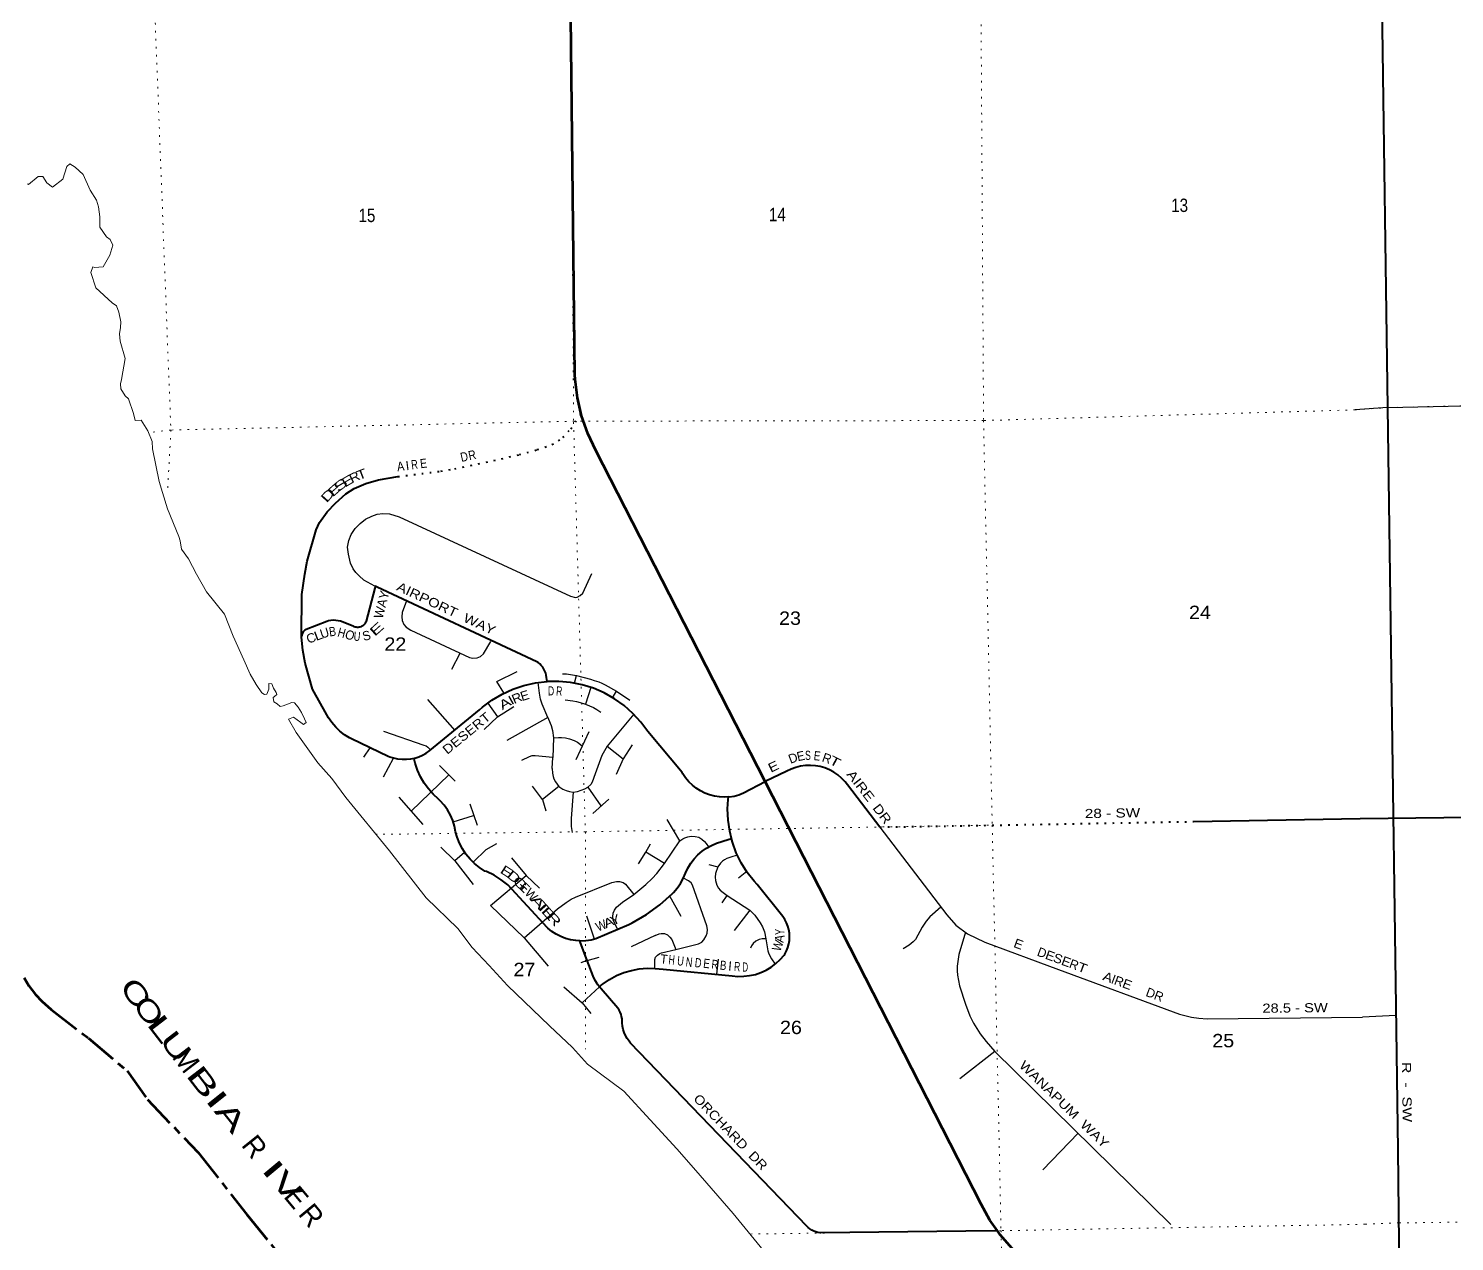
# Model space of a CAD drawing. Header units: feet. Extents: x 250644 to 505285, y -364975 to -177792.
# Drawn here: x 266017 to 284660, y -304538 to -288674 of the extents above; entities that cross this region are included whole.
import ezdxf
from ezdxf.enums import TextEntityAlignment as Align

# ---------------------------------------------------------------- set-up
doc = ezdxf.new("R2010")
doc.units = ezdxf.units.FT
doc.header["$LTSCALE"] = 70
doc.linetypes.add('DOTTED', pattern=[1.5, 0.3, -1.2])
doc.linetypes.add('LONG_DASH_SHORT_DASH', pattern=[9.9, 6, -1.2, 1.5, -1.2])
for name, color, linetype, lineweight in [('11', 7, 'LONG_DASH_SHORT_DASH', 60), ('23', 7, 'Continuous', 70), ('26', 7, 'Continuous', 40), ('29', 7, 'Continuous', 25), ('39', 7, 'Continuous', 13), ('53', 7, 'DOTTED', 40), ('6', 7, 'DOTTED', 25), ('7', 7, 'DOTTED', 13)]:
    doc.layers.add(name, color=color, linetype=linetype, lineweight=lineweight)
for name, color, linetype in [('27', 7, 'Continuous'), ('30', 7, 'Continuous'), ('41', 7, 'Continuous'), ('54', 7, 'Continuous')]:
    doc.layers.add(name, color=color, linetype=linetype)

msp = doc.modelspace()

# ---------------------------------------------------------------- linework, layer by layer
at = {"layer": '11'}
for points in [[(265961.87, -301088.45), (266022.42, -301193.1), (266109.69, -301308.5), (266189.74, -301394.47), (266311.6, -301505.25), (266799.42, -301877.92)], [(266799.42, -301877.92), (267305.25, -302306.22), (267571.75, -302679.68), (268234.69, -303375.68), (268871.47, -304185.11), (269388.35, -304826.69)]]:
    msp.add_lwpolyline(points, dxfattribs=at)
at = {"layer": '23'}
for points in [[(275646.88, -298522.41), (273431.82, -294191.55), (273328.18, -293970.58), (273248.2, -293740), (273192.76, -293502.31), (273162.47, -293260.13), (273159.1, -293203.99), (273108.36, -288527.28)], [(278686.46, -304399.61), (278587.32, -304256.6), (278473.47, -304048.92), (275646.88, -298522.41)], [(283559.83, -309767.08), (278953.97, -304707.58), (278876.81, -304630.72), (278722.26, -304451.24), (278686.46, -304399.61)]]:
    msp.add_lwpolyline(points, dxfattribs=at)
at = {"layer": '26'}
msp.add_line((281246.87, -299045.64), (283426.6, -299005.82), dxfattribs=at)
for points in [[(283509.63, -277650.6), (283709.43, -288356.33), (283709.43, -288356.33), (283783.92, -293630.93)], [(283783.92, -293630.93), (283918.59, -303337.93), (283969.59, -307826.55), (284010.44, -309952.29), (283893.05, -310130.47)], [(269587.79, -296622.85), (269591.78, -296076.28), (269627.63, -295809.24), (269658.81, -295639.37), (269777.91, -295232.13), (269821.28, -295135.41), (269920.07, -294996.4), (270029.74, -294882.61), (270163.77, -294760.68), (270274.16, -294690.38), (270427.78, -294622.5), (270590.97, -294576.58), (270844.84, -294533.9)], [(272796.32, -297214.4), (272793.47, -297187.58), (272790.63, -297160.85), (272786.02, -297132.38), (272778.46, -297104.54), (272768.02, -297077.64), (272754.84, -297051.98), (272739.04, -297027.84), (272720.81, -297005.48), (272700.34, -296985.15), (272677.85, -296967.08), (272662.1, -296956.52), (270574.68, -295979.19), (270550.87, -295968.05), (270544.44, -295992.49), (270430.11, -296426.87), (270425.21, -296438.49), (270419.13, -296449.53), (270411.93, -296459.87), (270403.68, -296469.4), (270394.48, -296478.02), (270384.43, -296485.63), (270373.65, -296492.15), (270362.23, -296497.51), (270350.33, -296501.64), (270338.05, -296504.51), (270325.54, -296506.08), (270312.94, -296506.33), (270300.38, -296505.26), (270288, -296502.89), (270275.94, -296499.23), (270264.32, -296494.33), (270259.57, -296491.9), (270096.6, -296426.04), (270065.86, -296418.62), (270034.51, -296414.45), (270002.9, -296413.58), (269971.37, -296416.02), (269940.27, -296421.74), (269915.79, -296428.69), (269646.94, -296534.33), (269637.73, -296538.91), (269629.04, -296544.43), (269620.98, -296550.83), (269613.64, -296558.04), (269607.09, -296565.97), (269601.4, -296574.55), (269596.64, -296583.67), (269592.86, -296593.24), (269590.1, -296603.16), (269588.39, -296613.3), (269587.79, -296622.85)], [(271056.94, -298219.7), (271012.38, -298229.35), (270957.39, -298235.35), (270902.08, -298235.56), (270847.04, -298229.99), (270792.89, -298218.7), (270740.21, -298201.82), (270719.66, -298193.52), (270239.51, -297963.66), (270214.51, -297949.68), (270189.51, -297936.23), (270149.08, -297911.22), (270088.23, -297864.11), (270032.63, -297810.91), (269982.9, -297752.19), (269939.58, -297688.58), (269918.12, -297650.75), (269730.07, -297313.18), (269635.26, -296973.27), (269601.69, -296802.26), (269587.72, -296633.08), (269587.79, -296622.85)], [(269587.75, -296624.95), (269587.75, -296623.57), (269587.79, -296622.85)], [(271056.94, -298219.7), (271066.44, -298217.64), (271118.98, -298200.34), (271169.43, -298177.64), (271217.23, -298149.8), (271261.85, -298117.11), (271912.92, -297583.29), (271951.8, -297549.91), (272075.37, -297457.95), (272207.89, -297379.42), (272347.89, -297315.16), (272493.83, -297265.9), (272644.13, -297232.15), (272796.32, -297214.4)], [(275167.8, -298722.98), (275113.74, -298726.32), (275048.73, -298723.53), (274984.37, -298713.95), (274921.36, -298697.7), (274860.4, -298674.95), (274802.15, -298645.96), (274747.25, -298611.03), (274696.3, -298570.56), (274649.86, -298524.98), (274608.44, -298474.8), (274572.49, -298420.56), (274563.83, -298405.4), (274115.9, -297867.42), (274023.94, -297743.84), (273919.57, -297630.55), (273803.93, -297528.79), (273678.29, -297439.67), (273544.02, -297364.18), (273402.59, -297303.14), (273255.56, -297257.21), (273104.53, -297226.9), (272951.16, -297212.55), (272797.13, -297214.31), (272796.32, -297214.4)], [(273225.85, -300605.15), (273170.68, -300602.33), (273104.34, -300591.9), (273039.46, -300574.6), (272976.73, -300550.61), (272916.86, -300520.2), (272860.5, -300483.69), (272808.26, -300441.5), (272798.99, -300433), (272284.69, -299875.12), (272197.21, -299807.23), (272103.12, -299748.86), (272003.44, -299700.65), (271984.69, -299692.97), (271914.25, -299647.92), (271848.91, -299595.75), (271789.38, -299537.04), (271736.31, -299472.43), (271690.28, -299402.62), (271651.81, -299328.38), (271621.31, -299250.53), (271601.14, -299178.93), (271586.03, -299103.92), (271563.17, -299030.89), (271532.8, -298960.66), (271495.25, -298893.99), (271450.94, -298831.61), (271400.35, -298774.2), (271378.62, -298752.9), (271307.86, -298689.57), (271244.12, -298619.19), (271188.08, -298542.53), (271140.35, -298460.44), (271101.48, -298373.8), (271071.87, -298283.58), (271063.16, -298246.33), (271056.94, -298219.7)], [(277146.49, -299118.23), (276724.18, -298564.86), (276692.5, -298524.8), (276647.96, -298478.22), (276598.79, -298436.55), (276545.53, -298400.25), (276488.78, -298369.71), (276429.14, -298345.27), (276367.27, -298327.2), (276303.86, -298315.7), (276239.59, -298310.89), (276175.17, -298312.82), (276111.3, -298321.47), (276048.69, -298336.76), (275988.02, -298358.5), (275929.95, -298386.47), (275646.88, -298522.41)], [(275167.8, -298722.98), (275178.68, -298722.31), (275242.85, -298711.53), (275305.54, -298694.1), (275366.07, -298670.21), (275646.49, -298522.6), (275646.88, -298522.41)], [(283426.1, -299005.83), (299825.85, -298808.7), (314917.02, -298627.3)], [(275208.14, -299268.9), (275183.94, -299173.31), (275162.97, -299027.88), (275157.31, -298881.04), (275165.38, -298759.42), (275167.8, -298722.98)], [(273225.85, -300605.15), (273237.74, -300605.76), (273304.8, -300602.16), (273371.11, -300591.58), (273435.95, -300574.12), (273864.89, -300391.64), (273907.23, -300370.73), (274096.15, -300261.94), (274272.66, -300134), (274434.83, -299988.31), (274448, -299975.06), (274497.42, -299918.37), (274540.64, -299856.84), (274577.19, -299791.12), (274606.67, -299721.94), (274607.55, -299719.74), (274638.01, -299654.1), (274675.17, -299591.99), (274718.61, -299534.12), (274767.87, -299481.1), (274822.39, -299433.51), (274881.6, -299391.89), (274944.83, -299356.69), (275011.39, -299328.29), (275080.56, -299307), (275177.73, -299277.99), (275208.14, -299268.9)], [(273480.81, -301205.7), (273504.97, -301186.07), (273529.26, -301166.4), (273613.64, -301109.23), (273704.03, -301060.85), (273799.43, -301021.77), (273898.8, -300992.44), (274001.05, -300973.16), (274105.06, -300964.16), (274209.68, -300965.53), (274313.78, -300977.26), (275216.17, -301062.65), (275216.4, -301062.68), (275292.56, -301069.98), (275369.06, -301069.28), (275445.06, -301060.58), (275519.75, -301043.99), (275592.28, -301019.68), (275661.88, -300987.92), (275727.78, -300949.06), (275789.26, -300903.52), (275845.64, -300851.81), (275896.3, -300794.49), (275905.81, -300778.8), (275927.31, -300736.67), (275944.3, -300692.52), (275956.58, -300646.84), (275964.02, -300600.13), (275966.53, -300552.89), (275964.1, -300505.66), (275956.73, -300458.93), (275944.53, -300413.23), (275927.61, -300369.06), (275906.17, -300326.89), (275880.44, -300287.2), (275543.43, -299867.61), (275504.83, -299825.3), (275413.95, -299709.84), (275335.64, -299585.5), (275270.75, -299453.66), (275220, -299315.76), (275208.14, -299268.9)], [(273480.81, -301205.7), (273462.28, -301181.32), (273457.04, -301174.42), (273424.73, -301123.31), (273397.95, -301069.09), (273318.87, -300864.01), (273235.35, -300631.6), (273225.85, -300605.15)], [(278686.46, -304399.61), (278652.19, -304399.99), (276373.98, -304425.28), (276365.98, -304424.56), (276337.64, -304420.07), (276309.93, -304412.64), (276283.15, -304402.36), (276257.59, -304389.34), (276233.53, -304373.71), (276211.23, -304355.66), (276190.95, -304335.37), (273889.26, -301943.14), (273868.37, -301918.92), (273842.99, -301883.44), (273821.45, -301845.5), (273804, -301805.52), (273790.82, -301763.93), (273782.06, -301721.19), (273777.82, -301677.77), (273778.35, -301658.43), (273776.56, -301627.49), (273771.55, -301596.91), (273763.37, -301567.02), (273752.11, -301538.14), (273737.9, -301510.6), (273720.88, -301484.7), (273502.86, -301231.32), (273480.81, -301205.7)]]:
    msp.add_lwpolyline(points, dxfattribs=at)
at = {"layer": '29'}
for p, q in [((283783.92, -293630.93), (283360.44, -293661.61)), ((271549.4, -297053.07), (271661.17, -296845.3)), ((273155.73, -297237.97), (273182.42, -297137.57)), ((273370.49, -297292.24), (273296.93, -297509.94)), ((273653.68, -297425.83), (273705.93, -297341.39)), ((273705.93, -297341.39), (273878.06, -297459.32)), ((271594.44, -297856.21), (271239.39, -297448.77)), ((272020.31, -297497.9), (272148.31, -297677.08)), ((272805.32, -297686.84), (272269.96, -297986.7)), ((273930.62, -297642.55), (273583.32, -298059.8)), ((270658.22, -297863.56), (271187.26, -298044.89)), ((273342.41, -297870.16), (273170.93, -298239.2)), ((270477.65, -298080.5), (270398.24, -298202.71)), ((272882.61, -297950.31), (272869.93, -298208.48)), ((273583.32, -298059.8), (273789.68, -298224.93)), ((270786.01, -298220.36), (270652.31, -298463.54)), ((272869.93, -298208.48), (272642.34, -298184.7)), ((272863.94, -298353.03), (272869.93, -298208.48)), ((271510.1, -298434.33), (271019.87, -298911.04)), ((271389.12, -298313.96), (271594.78, -298518.59)), ((273138.27, -298660.09), (273113.38, -299006.47)), ((273331.39, -298594.76), (273498.54, -298842.03)), ((270858.18, -298728.57), (271170.85, -299083.81)), ((271784.68, -298813.87), (271884.21, -299094.05)), ((272734.79, -298758.16), (272781.52, -298906.98)), ((273602.7, -298751.06), (273396.43, -298941.04)), ((271566.52, -299048.18), (271835.89, -298966.59)), ((274530.84, -299299.42), (274365.09, -299018.14)), ((271716.82, -299449.07), (271590.44, -299561.49)), ((274911.65, -299608.12), (275027.9, -299639.93)), ((275406.22, -299700.99), (275300.03, -299783.91)), ((274396.96, -300018.6), (274544.37, -300283.87)), ((275086.2, -300106.8), (275150.17, -300013.96)), ((272496.09, -300566.95), (272932.73, -300186.9)), ((273417.22, -300582.33), (273314.8, -300284.2)), ((275448.61, -300203.65), (275244.2, -300468.63)), ((274211.75, -300534.7), (273896.87, -300684.95)), ((273318.87, -300864.01), (273238.54, -300891.67)), ((273318.87, -300864.01), (273479.43, -300817.14)), ((275015.37, -301043.65), (275036.59, -300845.85)), ((273479.97, -301206.32), (273256.54, -301415.88)), ((283894.26, -301584.23), (283458.76, -301603.34)), ((278648.77, -302052.16), (278194.42, -302411.09)), ((278648.77, -302052.16), (280952.46, -304313.56)), ((279741.49, -303120.84), (279277.53, -303601.14))]:
    msp.add_line(p, q, dxfattribs=at)
for points in [[(283783.92, -293630.93), (286962.53, -293563.05), (294365.32, -293501), (299780.84, -293447.73)], [(270545.63, -295965.11), (270399.59, -295886.86), (270340.68, -295831.85), (270297.48, -295788.62), (270262.13, -295741.46), (270226.79, -295666.8), (270199.3, -295548.91), (270187.52, -295458.53), (270203.23, -295372.08), (270234.64, -295289.55), (270285.7, -295210.96), (270352.46, -295148.09), (270423.15, -295093.07), (270505.62, -295049.84), (270576.31, -295026.27), (270650.93, -295018.41), (270737.33, -295022.34), (270863, -295061.63), (273101.51, -296099.06), (273168.27, -296114.78), (273191.83, -296110.85), (273231.1, -296087.27), (273262.52, -296059.77), (273379.72, -295801.55)], [(270958.96, -296160.27), (270902.27, -296311.27), (270898.35, -296370.21), (270902.27, -296417.37), (270921.91, -296468.45), (270953.33, -296503.82), (271016.16, -296543.12), (271781.97, -296900.71), (271825.17, -296908.57), (271884.07, -296904.64), (271927.27, -296888.93), (271966.55, -296853.56), (272060.43, -296688.87)], [(272231.58, -297362.72), (272138.83, -297214.74), (272407.39, -297084.26)], [(272998.17, -297112.37), (273051.21, -297115.24), (273101.29, -297121.88), (273182.42, -297137.57)], [(273182.42, -297137.57), (273363.96, -297184.77), (273414.04, -297200.11), (273473.32, -297220.05), (273512.16, -297235.9), (273556.11, -297257.37), (273705.93, -297341.39)], [(272805.32, -297686.84), (272731.3, -297510.45), (272710.86, -297445.01), (272696.55, -297367.29), (272678.15, -297228.23)], [(271976.11, -297840.77), (272148.31, -297677.08), (272360.8, -297541.44)], [(273031.53, -297454.51), (273133.99, -297467), (273179.99, -297475.18), (273227, -297487.45), (273296.93, -297509.94)], [(273296.93, -297509.94), (273403.82, -297555.96), (273446.75, -297578.46), (273499.9, -297613.22)], [(272805.32, -297686.84), (272837.58, -297757.41), (272849.84, -297790.13), (272868.24, -297855.58), (272882.61, -297950.31)], [(271187.26, -298044.89), (271214.53, -298054.97), (271239.06, -298073.37), (271271.77, -298108.14)], [(272882.61, -297950.31), (272947.96, -297945.56), (272986.8, -297945.56), (273037.9, -297951.7), (273091.05, -297966.01), (273150.33, -297986.46), (273193.25, -298008.96), (273254.58, -298053.95)], [(273583.32, -298059.8), (273514.2, -298183.29), (273426.3, -298420.52), (273385.42, -298530.96), (273367.02, -298559.59), (273328.17, -298597.94)], [(273909.86, -298044.51), (273789.68, -298224.93), (273697.99, -298428.6)], [(272642.34, -298184.7), (272596.37, -298187.9), (272561.62, -298200.17), (272463.5, -298247.21)], [(272863.94, -298353.03), (272868.24, -298411.84), (272874.37, -298456.83), (272884.59, -298487.51), (272907.08, -298526.37), (272951.16, -298586.27)], [(272951.16, -298586.27), (272734.79, -298758.16), (272607.59, -298583.45)], [(272951.16, -298586.27), (273001.11, -298620.44), (273046.08, -298640.89), (273089, -298651.12), (273138.27, -298660.09)], [(273138.27, -298660.09), (273195.31, -298650.6), (273242.31, -298636.8), (273291.38, -298617.88), (273328.17, -298597.94)], [(273113.38, -299006.47), (273111.5, -299063.71), (273113.54, -299110.74), (273123.77, -299188.46)], [(277146.49, -299118.23), (278022.07, -300265.52), (278140.12, -300400.05), (278293.28, -300514.01), (278521.06, -300624.04), (279483.33, -300978.53)], [(271408.98, -299380.94), (271590.44, -299561.49), (271828.61, -299870.7), (271830.62, -299870.69)], [(271828.45, -299575.85), (272001.78, -299413.06), (272138.12, -299334.06)], [(273932.23, -299999.86), (274085.54, -299870), (274171.4, -299789.22), (274230.67, -299724.8), (274332.98, -299594.06), (274530.84, -299299.42)], [(273991.44, -299597.28), (274089.36, -299447.95), (274149.25, -299339.02)], [(274530.84, -299299.42), (274571.03, -299272.31), (274596.58, -299258.51), (274637.47, -299244.7), (274682.43, -299238.06), (274732.52, -299240.61), (274778.51, -299250.33), (274820.42, -299274.36), (274856.18, -299307.59), (274875.62, -299332.64), (274905.24, -299377.13)], [(272331.65, -299520.61), (272523.33, -299749.45), (272698.72, -299917.95)], [(274332.98, -299594.06), (274089.36, -299447.95), (274091.38, -299449.96)], [(275282.9, -299483.99), (275198.59, -299511.08), (275146.46, -299529.49), (275115.8, -299544.83), (275089.22, -299563.23), (275062.65, -299590.84), (275027.9, -299639.93)], [(272056.61, -300145.71), (272523.33, -299749.45), (272521.31, -299747.45)], [(274478.02, -300718.73), (274774.93, -300643.15), (274817.78, -300622.73), (274844.31, -300594.15), (274876.95, -300541.08), (274891.24, -300504.33), (274895.32, -300459.42), (274885.12, -300410.42), (274699.43, -299877.61), (274679.03, -299844.95), (274646.38, -299820.45), (274581.08, -299787.79)], [(275027.9, -299639.93), (274999.38, -299726.54), (274995.3, -299771.46), (274999.38, -299816.37), (275017.75, -299879.65), (275038.15, -299916.4), (275060.6, -299942.94), (275099.37, -299975.6), (275150.17, -300013.96), (275448.61, -300203.65)], [(272932.73, -300186.9), (273045.07, -300106.21), (273112.53, -300061.22), (273167.72, -300032.59), (273641.96, -299844.44), (273703.28, -299830.12), (273742.12, -299830.12), (273791.18, -299842.39), (273821.85, -299862.84), (273932.23, -299999.86)], [(272056.61, -300145.71), (272496.09, -300566.95), (272812.83, -300936.27)], [(273716.41, -300454.44), (273660.36, -300331.17), (273658.31, -300290.27), (273662.4, -300245.28), (273676.71, -300206.42), (273703.28, -300165.52), (273780.96, -300102.12), (273932.23, -299999.86)], [(275448.61, -300203.65), (275513.58, -300271.61), (275582.96, -300369.6), (275613.56, -300422.67), (275638.05, -300490.04), (275658.47, -300579.91)], [(277945.36, -300165.13), (277800.71, -300292.3), (277753.69, -300348.54), (277702.59, -300427.27), (277612.65, -300586.79), (277584.02, -300620.53), (277530.88, -300660.41), (277453.21, -300709.49)], [(274211.75, -300534.7), (274262.37, -300514.73), (274289.96, -300508.08), (274331.87, -300509.62), (274371.72, -300528.53), (274403.41, -300555.64), (274426.92, -300587.84), (274478.02, -300718.73)], [(278265.61, -300493.42), (278180.91, -300783.12), (278156.38, -300938.54), (278156.38, -300998.87), (278160.47, -301053.07), (278189.09, -301192.13), (278266.77, -301433.45), (278324, -301584.79), (278373.06, -301682.95), (278458.91, -301822.02), (278536.59, -301924.27), (278648.77, -302052.16)], [(274204.48, -300963.82), (274205.64, -300851.37), (274215.84, -300820.75), (274240.33, -300792.17), (274268.89, -300771.76), (274291.34, -300763.59), (274478.02, -300718.73)], [(275658.47, -300579.91), (275607.44, -300579.86), (275570.71, -300588.03), (275525.82, -300610.48), (275491.14, -300639.06), (275468.69, -300671.73), (275454.41, -300702.35)], [(275658.47, -300579.91), (275680.9, -300735.01), (275695.18, -300775.84), (275731.91, -300843.21), (275778.84, -300910.58)], [(279483.33, -300978.53), (281062.98, -301564.65), (281222.97, -301602.51), (281317.22, -301618.23), (281427.34, -301624.57), (283458.76, -301603.34)], [(273016.71, -301207.34), (273256.54, -301415.88), (273369.54, -301556.41)]]:
    msp.add_lwpolyline(points, dxfattribs=at)
at = {"layer": '39'}
for points in [[(266003.85, -290704.65), (266017.95, -290712.65), (266142.15, -290611.54), (266204.43, -290609.31), (266256.96, -290693.68), (266329.49, -290749.8), (266465.74, -290644.62), (266517.38, -290477.34), (266555.43, -290442.98), (266625.91, -290489.03), (266730.73, -290585.3), (266823.86, -290786.3), (266904.69, -290918.89), (266931.12, -291007.38), (266947.66, -291138.19), (266948.14, -291273.08), (267036.99, -291399.6), (267085.34, -291435.67), (267117.73, -291506.02), (267078.01, -291637.03), (266992.17, -291792.35), (266879.69, -291798.79), (266855.56, -291792.84), (266829.69, -291865.41), (266898.72, -292066.49), (267108.35, -292261.04), (267166.76, -292301.1), (267199.2, -292383.53), (267223.76, -292512.29), (267220, -292582.77), (267206.23, -292667.38), (267216.62, -292763.98), (267281.71, -292989.24), (267234.47, -293265.23), (267220.61, -293321.65), (267224.85, -293386.06), (267281.44, -293478.47), (267325.77, -293516.57), (267390.74, -293707.6), (267409.16, -293802.16), (267489.51, -293797.85), (267578.39, -293934.44), (267635.15, -294075.17), (267637.49, -294169.78), (267725.4, -294596.29), (267768.11, -294743.11), (267835.16, -294954.27), (267983.11, -295318.15), (268001.4, -295376.47), (268015.85, -295485.14), (268106.71, -295611.66), (268213.89, -295808.58), (268343.29, -296039.65), (268579.4, -296334.77), (268690.92, -296622.28), (268832.66, -296931.82), (268915.69, -297116.75), (268992.52, -297253.38), (269069.26, -297363.84), (269101.48, -297385.88), (269133.61, -297381.74), (269157.48, -297315.21), (269157.21, -297238.71), (269199.43, -297246.61), (269221.73, -297300.89), (269254.07, -297357.15), (269264.21, -297383.29), (269234.17, -297411.58), (269214.12, -297421.72), (269222.35, -297478.06), (269268.66, -297506.08), (269304.95, -297542.19), (269345.11, -297534), (269459.47, -297489.3), (269495.65, -297493.2), (269540.04, -297549.41), (269586.5, -297617.7)], [(269586.5, -297617.7), (269624.97, -297702.12), (269645.22, -297748.36), (269611.16, -297774.65), (269574.91, -297748.61), (269480.24, -297680.49), (269414.02, -297704.88), (269515.11, -297881.7), (269799.8, -298279.32), (269981.34, -298482.02), (270165.05, -298731.02), (270736.1, -299429.62), (271216.44, -300041.98), (271629.74, -300445.19), (271817.46, -300692.16), (272039.3, -300928.94), (272279.3, -301187.81), (272829.67, -301717.37), (273130.03, -302002.2), (273325.68, -302218.94), (273799.07, -302571.6), (274143.96, -302946.87), (274492.88, -303324.13), (274743.02, -303611.15), (275231.22, -304173.14), (275778.06, -304841.63)]]:
    msp.add_lwpolyline(points, dxfattribs=at)
msp.add_spline([(264858.41, -302678.54), (264952.15, -302898.88), (265139.85, -303141.82), (265210.57, -303252.3), (265295.44, -303390.92), (265279.63, -303465.47), (265328.61, -303678.7), (265424.17, -304000.49), (265553.35, -304167.14), (265656.72, -304422.46), (265723.47, -304549.06), (265763.99, -304643.54), (265836.68, -304747.98), (265893.54, -304918.91), (265946.17, -305029.45), (266049.12, -305165.99), (266107.67, -305246.31), (266152.22, -305344.81), (266198.77, -305441.28), (266227.23, -305533.79), (266235.91, -305716.97), (266248.1, -305753.17), (266286.65, -305859.74), (266305.34, -306030.8), (266325.51, -306054.89), (266367.69, -306050.71), (266417.95, -306060.6), (266470.36, -306108.73), (266496.72, -306177.09), (266446.72, -306241.7), (266419.61, -306264.63), (266538.29, -306358.91), (266700.61, -306477.63), (266761.69, -306531.75), (266855.94, -306605.08), (267027.1, -306736.93), (267143.73, -306764.7), (267272.49, -306814.58), (267441.73, -306950.88), (267468.09, -307019.24), (267581.25, -307202.05), (267710.51, -307390.84), (267811.7, -307599.87), (267880.52, -307744.58), (267910.89, -307808.9), (267977.87, -308001.94), (268038.67, -308148.69), (268087.33, -308273.34), (268108.35, -308535), (268114.78, -308649.73), (268145.33, -308764.38), (268172.32, -309011.92), (268168.45, -309052.2), (268174.77, -309136.74), (268205.09, -309186.96), (268277.65, -309253.15), (268310.22, -309371.81), (268413.22, -309524.46), (268638.89, -309706.87), (268868.57, -309889.27), (269084.31, -310103.93), (269229.41, -310230.25), (269289.96, -310308.56), (269398.02, -310426.87), (269532.41, -310625.9), (269593.5, -310728.91), (269714.13, -310945.27), (269776.86, -311069.87), (269833.55, -311192.48), (269946.82, -311407.5), (270047.76, -311544.05), (270110.3, -311616.31), (270223.12, -311704.49), (270291.62, -311758.61), (270342.03, -311808.76), (270460.5, -311915.26), (270553, -311966.77), (270668.19, -312074.14), (270738.88, -312141.36), (270795.51, -312213.84), (270954.42, -312267.64), (271026.8, -312281.48), (271032.88, -312297.56), (271041.01, -312323.71), (270972.77, -312342.07), (270970.98, -312404.49), (271043.66, -312502.88), (271088.02, -312549.03), (271162.47, -312580.98)], degree=3, dxfattribs=at)
at = {"layer": '53'}
for points in [[(270844.84, -294533.9), (271407.32, -294463.26), (271589.3, -294433.4), (272200.63, -294301.28), (272433.82, -294247.33), (272667.81, -294182.11), (272860.12, -294115.41), (272945.92, -294068.37), (273004.05, -294024.2), (273106.21, -293907.53), (273242.8, -293713.3)], [(277146.49, -299118.23), (278616.62, -299093.69), (281246.87, -299045.64)]]:
    msp.add_lwpolyline(points, dxfattribs=at)
at = {"layer": '6'}
msp.add_lwpolyline([(283405.85, -273111.25), (283510.29, -277634.67), (283607.64, -282958.33), (283712.33, -288329.76), (283785.48, -293637.79), (283862.62, -298980.5), (283930.59, -304268.7), (284005.91, -309598.59), (284099.25, -313606.89)], dxfattribs=at)
at = {"layer": '7'}
for points in [[(267207.75, -273306.26), (267579.24, -277747.53), (267600.84, -283269.93), (267673.99, -288598.87), (267877.72, -293925.33), (267836.39, -294695.5)], [(272698.07, -273241.45), (272872.92, -277660.34), (272976.62, -283105.94), (273108.36, -288527.28), (273143.21, -293822.13), (273296.82, -299178.96), (273300.88, -302021.72)], [(278134.36, -278427.07), (278282.46, -283050.92), (278470.62, -288518.37), (278503.42, -293801.14), (278616.62, -299093.69), (278731.87, -304396.31), (278845.25, -309739.19), (278964.14, -314937.1), (278988.87, -315679.92), (278982.83, -315708.36)], [(283360.44, -293661.61), (283783.92, -293630.93), (286673.19, -293569), (289090.92, -293546.8), (294382.59, -293501.51), (299794.69, -293447.72), (305056.85, -293420.39), (310458.76, -293393.3), (314844.68, -293368.76)], [(283360.44, -293661.61), (278503.42, -293801.14), (273155.37, -293809.48), (267877.72, -293925.33), (267570.45, -293960.64)], [(314917.02, -298627.3), (310458.74, -298682.13), (305147.96, -298744.7), (299825.9, -298809.65), (294473.82, -298871.98), (289171.73, -298937.45), (283860.17, -299003.78), (283426.1, -299005.83)], [(270556.06, -299210.51), (270652.96, -299212.48), (273296.82, -299178.96), (278616.62, -299093.69), (283426.6, -299005.34)], [(283492.31, -304312.83), (283937.93, -304294.43), (289237.48, -304231.06), (294620.74, -304159.34), (299872.97, -304022.06), (305195.94, -303950.62), (310475.27, -303971.64), (314989.7, -303910.44)], [(283492.31, -304312.83), (278731.87, -304396.31), (275444.38, -304440.05)]]:
    msp.add_lwpolyline(points, dxfattribs=at)

# ---------------------------------------------------------------- texts
at = {"layer": '27'}
msp.add_text('WAY', height=120, rotation=75.254, dxfattribs=at).set_placement((270644.08, -296400.98))
for s, rotation, width, p in [('AIRPORT  WAY', 334.911, 1.2, (270817.86, -296015.76)), ('DESERT', 39.349, 1.15, (271491.17, -298173.97)), ('E', 25.652, 1.25, (275721.53, -298408.75)), ('R  -  SW', 270.795, 1.3, (283972.67, -302190.1)), ('ORCHARD  DR', 313.895, 1.15, (274701.65, -302679.17))]:
    msp.add_text(s, height=120, rotation=rotation, dxfattribs=dict(at, width=width)).set_placement(p)
for s, rotation, width, p in [('E', 42.048, 1.7, (270609.08, -296571.08)), ('C', 21.451, 1.05, (269733.22, -296700.22)), ('L', 20.451, 1.25, (269828.46, -296664.84)), ('B', 7.534, 0.85, (269998.81, -296619.64)), ('H', 344.995, 0.85, (270096.04, -296635.94)), ('O', 341.302, 0.95, (270199.4, -296663.95)), ('U', 355.286, 0.75, (270307.36, -296682.48)), ('R', 23.014, 1.1, (272424.59, -297484.26)), ('E', 17.386, 1.05, (272522.08, -297454.52)), ('D', 1.875, 0.7, (272850.34, -297396.56)), ('R', 356.503, 0.7, (272952.16, -297399.27)), ('A', 30.898, 1.4, (272275.14, -297552.89)), ('I', 29.27, 1.3, (272355.66, -297510.61)), ('E', 12.83, 0.95, (276126.16, -298246.77)), ('S', 0.519, 0.7, (276207.79, -298238.84)), ('E', 353.364, 0.8, (276320.29, -298245.83)), ('T', 332.897, 1.45, (276534.08, -298315.28)), ('AIRE', 307.987, 1.25, (276849.43, -298615.22)), ('DR', 307.349, 1.2, (277130.23, -298981.5)), ('E', 327.232, 1.4, (272234.96, -299749.1)), ('D', 321.001, 1.5, (272326.34, -299817.88)), ('G', 314.046, 1.55, (272403.11, -299896.87)), ('A', 312.35, 1.75, (272632.42, -300139.14)), ('T', 312.33, 1.95, (272699.68, -300208.23)), ('E', 312.33, 1.7, (272773.04, -300289.58)), ('R', 312.229, 1.6, (272844.15, -300362.88)), ('W', 23.046, 0.9, (273526.13, -300459.68)), ('A', 23.046, 1.2, (273625.3, -300418.41)), ('Y', 23.046, 1.2, (273710.24, -300385.27)), ('A', 80.381, 0.95, (275894.5, -300585.68)), ('Y', 88.983, 0.75, (275897.71, -300491.18)), ('W', 69.262, 0.9, (275867.92, -300690.32)), ('T', 353.874, 0.95, (274317.4, -300904.83)), ('H', 353.874, 0.7, (274419.42, -300913.69)), ('U', 353.874, 0.75, (274535.67, -300928.63)), ('N', 353.874, 0.75, (274647.86, -300943.57)), ('D', 353.874, 0.75, (274766.14, -300952.43)), ('E', 353.854, 0.8, (274876.33, -300961.31)), ('R', 353.854, 0.75, (274984.44, -300974.27)), ('B', 354.825, 0.8, (275094.59, -300985.37)), ('R', 356.265, 0.7, (275278.4, -301002.31)), ('D', 359.425, 0.65, (275386.63, -301008.12))]:
    msp.add_text(s, height=120, rotation=rotation, dxfattribs=dict(at, width=width)).set_placement(p, align=Align.CENTER)
for s, rotation, p in [('U', 17.451, (269905.12, -296636.65)), ('S', 14.667, (270450.83, -296671.58)), ('D', 20.985, (276033.64, -298271)), ('R', 341.053, (276436.52, -298275.32)), ('E', 315.287, (272461.48, -299951.5)), ('W', 313.067, (272547.03, -300042.2)), ('I', 354.825, (275183.48, -300993.99))]:
    msp.add_text(s, height=120, rotation=rotation, dxfattribs=at).set_placement(p, align=Align.CENTER)
at = {"layer": '30'}
for s, rotation, width, p in [('E', 339.777, 1.1, (278940.99, -300704.14)), ('E', 339.777, 1.1, (279354.38, -300856.43)), ('S', 339.777, 1.1, (279456.38, -300894)), ('E', 339.643, 1.1, (279564.37, -300934.69)), ('T', 339.643, 1.25, (279775.75, -301013.12)), ('A', 339.643, 1.15, (280108.11, -301136.44)), ('E', 339.643, 1.1, (280362.06, -301230.67)), ('WANAPUM  WAY', 315.831, 1.2, (279515.67, -302787))]:
    msp.add_text(s, height=120, rotation=rotation, dxfattribs=dict(at, width=width)).set_placement(p, align=Align.CENTER)
for s, rotation, p in [('D', 339.777, (279247.48, -300817.05)), ('R', 339.643, (279666.74, -300972.69)), ('I', 339.643, (280182.13, -301163.91)), ('R', 339.643, (280255.27, -301191.06)), ('D', 339.643, (280668.28, -301344.3)), ('R', 339.643, (280775.53, -301384.1))]:
    msp.add_text(s, height=120, rotation=rotation, dxfattribs=at).set_placement(p, align=Align.CENTER)
at = {"layer": '30', "width": 1.2}
msp.add_text('28.5 - SW', height=120, rotation=0.599, dxfattribs=at).set_placement((282149.04, -301547.02))
at = {"layer": '41'}
for s, rotation, width, p in [('C', 306.424, 1.5, (267308.51, -301364.47)), ('O', 306.424, 1.4, (267482.37, -301600.09)), ('L', 307.524, 1.8, (267658.96, -301835.46)), ('U', 307.524, 1.55, (267836.69, -302066.86)), ('B', 307.524, 1.8, (268193.39, -302531.34)), ('I', 308.625, 2.05, (268376.19, -302763.39)), ('A', 308.625, 1.7, (268558.98, -302992.17)), ('I', 309.725, 2.1, (269112.18, -303676.7)), ('V', 309.725, 1.7, (269299.32, -303901.92))]:
    msp.add_text(s, height=266.2, rotation=rotation, dxfattribs=dict(at, width=width)).set_placement(p, align=Align.CENTER)
for s, rotation, p in [('M', 307.524, (267973.87, -302245.49)), ('R', 308.625, (268869.26, -303380.54)), ('E', 309.725, (269417.52, -304044.17)), ('R', 309.725, (269614.31, -304280.98))]:
    msp.add_text(s, height=266.2, rotation=rotation, dxfattribs=at).set_placement(p, align=Align.CENTER)
at = {"layer": '54'}
for s, rotation, width, p in [('R', 12.339, 0.85, (271829.54, -294311.26)), ('A', 7.129, 0.9, (270889.23, -294459.32)), ('R', 7.129, 0.75, (271070.46, -294435.39)), ('E', 7.129, 0.85, (271188.49, -294420.38)), ('D', 12.339, 0.85, (271725.54, -294333.05)), ('S', 39.96, 1.65, (270134.52, -294687.98)), ('E', 30.421, 1.35, (270215.74, -294642.05)), ('R', 26.24, 1.15, (270304.7, -294594.15)), ('T', 20.936, 1.3, (270393.4, -294558.69)), ('D', 48.095, 1.55, (269973.58, -294818.57)), ('E', 41.479, 1.7, (270057.7, -294750.53))]:
    msp.add_text(s, height=120, rotation=rotation, dxfattribs=dict(at, width=width)).set_placement(p, align=Align.CENTER)
msp.add_text('I', height=120, rotation=7.129, dxfattribs=at).set_placement((270977.94, -294449.95), align=Align.CENTER)
at = {"layer": '54', "width": 1.25}
msp.add_text('28 - SW', height=120, rotation=1.047, dxfattribs=at).set_placement((279827.98, -299001.55))
at = {"layer": '7'}
for s, width, p in [('14', 0.85, (275697.15, -291194.14)), ('13', 0.85, (280955.73, -291073.7)), ('15', 0.85, (270330.43, -291205.58)), ('24', 1.1, (281189.8, -296397.44)), ('23', 1.1, (275829.6, -296473.43)), ('22', 1.1, (270669.13, -296812.37)), ('27', 1.1, (272357.59, -301068.19)), ('26', 1.1, (275841.64, -301825.4)), ('25', 1.1, (281493.68, -301998.15))]:
    msp.add_text(s, height=175, dxfattribs=dict(at, width=width)).set_placement(p)

doc.saveas('drawing.dxf')
